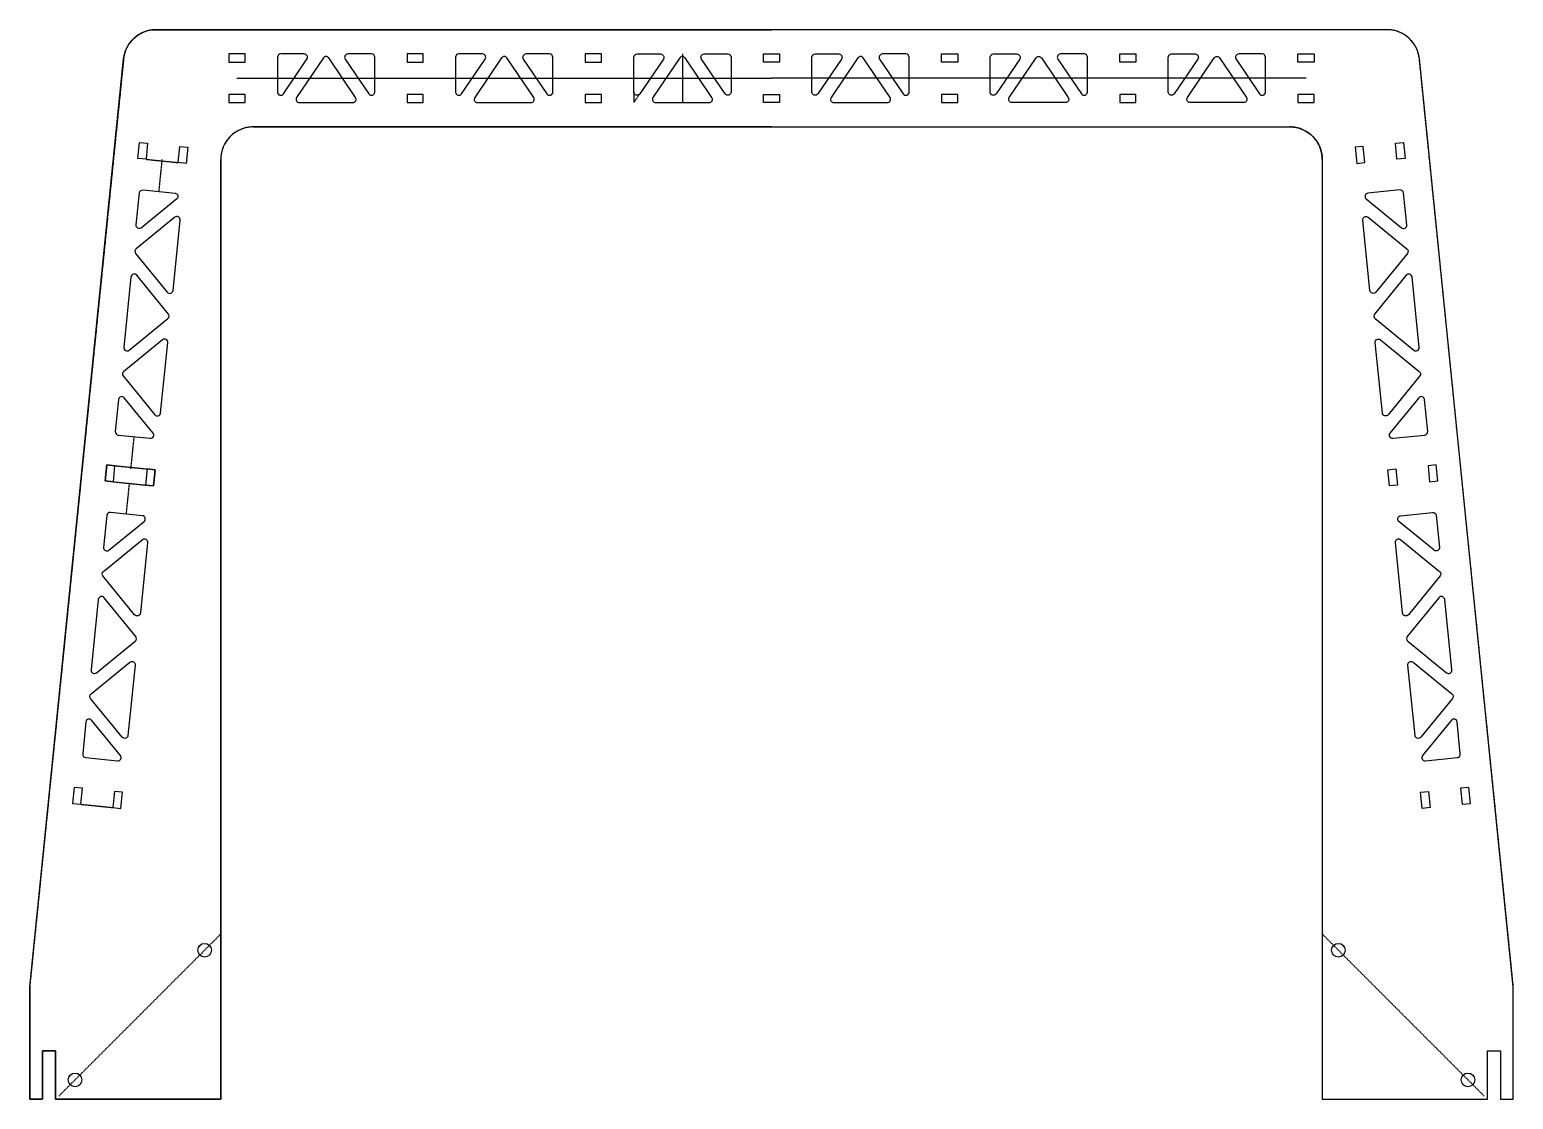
# Model space of a CAD drawing. Header units: millimetres. Extents: x -229 to 229, y -300 to 30.
import ezdxf

# ---------------------------------------------------------------- set-up
doc = ezdxf.new("R2010")
doc.units = ezdxf.units.MM
doc.linetypes.add('CHAIN', pattern=[0.7087, 0.4724, -0.0591, 0.1181, -0.0591])
doc.linetypes.add('DASHED', pattern=[0.2067, 0.1654, -0.0413])

msp = doc.modelspace()

# ---------------------------------------------------------------- linework, layer by layer
at = {"color": 190, "linetype": 'DASHED', "lineweight": 25, "true_color": 0x8018ff}
for p, q in [((-27.5, 22.5), (-27.5, 7.5)), ((-165, 15), (-110, 15)), ((-110, 15), (-55, 15)), ((-55, 15), (0, 15)), ((55, 15), (0, 15)), ((110, 15), (55, 15)), ((165, 15), (110, 15)), ((-42.5, 10.76), (-42.5, 7.5)), ((-42.5, 7.5), (-40.67, 10.2)), ((-193.09, -9.99), (-183.14, -11)), ((-189.07, -19.95), (-188.11, -10.5)), ((-188.11, -10.5), (-188.06, -10)), ((-197.74, -105.51), (-196.73, -95.56)), ((-202.66, -104.51), (-192.71, -105.52)), ((-203.17, -109.48), (-193.22, -110.49)), ((-199.15, -119.44), (-198.19, -109.99)), ((-213.24, -208.98), (-203.29, -209.98)), ((-220, -299), (-170, -249)), ((220, -299), (170, -249))]:
    msp.add_line(p, q, dxfattribs=at)
for points in [[(0, 0), (-160, 0, 0.414214), (-170, -10), (-170, -300), (-221, -300), (-221, -285), (-225, -285), (-225, -300), (-229, -300), (-229, -265.3), (-200, 21.01, -0.384947), (-190.05, 30), (0, 30)], [(0, 0), (160, 0, -0.414214), (170, -10), (170, -300), (221, -300), (221, -285), (225, -285), (225, -300), (229, -300), (229, -265.3), (200, 21.01, 0.384947), (190.05, 30), (0, 30)], [(-42.5, 10.76), (-42.5, 21.5, -0.414214), (-41.5, 22.5), (-34.22, 22.5, -0.60164), (-33.39, 20.94), (-40.67, 10.2)]]:
    msp.add_lwpolyline(points, format="xyb")
at = {"linetype": 'CHAIN'}
for points in [[(0, 30), (-190.05, 30, 0.384947), (-200, 21.01), (-229, -265.3), (-229, -300), (-225, -300), (-225, -285), (-221, -285), (-221, -300), (-170, -300), (-170, -10, -0.414214), (-160, 0), (0, 0)], [(0, 30), (-190.05, 30, 0.384947), (-200, 21.01), (-229, -265.3), (-229, -300), (-225, -300), (-225, -285), (-221, -285), (-221, -300), (-170, -300), (-170, -10, -0.414214), (-160, 0), (0, 0)], [(0, 0), (160, 0, -0.414214), (170, -10), (170, -300), (221, -300), (221, -285), (225, -285), (225, -300), (229, -300), (229, -265.3), (200, 21.01, 0.384947), (190.05, 30), (0, 30)]]:
    msp.add_lwpolyline(points, format="xyb", dxfattribs=at)
for points in [[(-162.5, 20), (-162.5, 22.5), (-167.5, 22.5), (-167.5, 20)], [(-107.5, 20), (-107.5, 22.5), (-112.5, 22.5), (-112.5, 20)], [(-52.5, 20), (-52.5, 22.5), (-57.5, 22.5), (-57.5, 20)], [(-2.5, 22.5), (2.5, 22.5), (2.5, 20), (-2.5, 20)], [(52.5, 22.5), (57.5, 22.5), (57.5, 20), (52.5, 20)], [(107.5, 22.5), (112.5, 22.5), (112.5, 20), (107.5, 20)], [(162.5, 22.5), (167.5, 22.5), (167.5, 20), (162.5, 20)], [(-162.5, 10), (-167.5, 10), (-167.5, 7.5), (-162.5, 7.5)], [(-107.5, 10), (-112.5, 10), (-112.5, 7.5), (-107.5, 7.5)], [(-52.5, 10), (-57.5, 10), (-57.5, 7.5), (-52.5, 7.5)], [(-2.5, 10), (2.5, 10), (2.5, 7.5), (-2.5, 7.5)], [(57.5, 10), (52.5, 10), (52.5, 7.5), (57.5, 7.5)], [(112.5, 10), (107.5, 10), (107.5, 7.5), (112.5, 7.5)], [(167.5, 10), (162.5, 10), (162.5, 7.5), (167.5, 7.5)], [(-195.07, -4.77), (-192.59, -5.02), (-193.09, -9.99), (-195.58, -9.74)], [(-182.64, -6.03), (-180.15, -6.28), (-180.65, -11.25), (-183.14, -11)], [(182.64, -6.03), (180.15, -6.28), (180.65, -11.25), (183.14, -11)], [(192.59, -5.02), (195.07, -4.77), (195.58, -9.74), (193.09, -9.99)], [(-205.65, -109.23), (-203.17, -109.48), (-202.66, -104.51), (-205.15, -104.26)], [(205.15, -104.26), (202.66, -104.51), (203.17, -109.48), (205.65, -109.23)], [(-193.22, -110.49), (-190.73, -110.74), (-190.23, -105.77), (-192.71, -105.52)], [(193.22, -110.49), (190.73, -110.74), (190.23, -105.77), (192.71, -105.52)], [(-215.73, -208.72), (-213.24, -208.98), (-212.74, -204), (-215.23, -203.75)], [(-203.29, -209.98), (-200.81, -210.24), (-200.3, -205.26), (-202.79, -205.01)], [(200.81, -210.24), (200.3, -205.26), (202.79, -205.01), (203.29, -209.98)], [(215.23, -203.75), (212.74, -204), (213.24, -208.98), (215.73, -208.72)]]:
    msp.add_lwpolyline(points, close=True)
for points in [[(-152.5, 21.5), (-152.5, 10.76, 0.739076), (-150.67, 10.2), (-143.39, 20.94, 0.60164), (-144.22, 22.5), (-151.5, 22.5, 0.414214)], [(-138.33, 21.28), (-146.61, 9.06, 0.60164), (-145.78, 7.5), (-129.22, 7.5, 0.60164), (-128.39, 9.06), (-136.67, 21.28, 0.530242)], [(-123.5, 22.5), (-130.78, 22.5, 0.60164), (-131.61, 20.94), (-124.33, 10.2, 0.739076), (-122.5, 10.76), (-122.5, 21.5, 0.414214)], [(-97.5, 21.5), (-97.5, 10.76, 0.739076), (-95.67, 10.2), (-88.39, 20.94, 0.60164), (-89.22, 22.5), (-96.5, 22.5, 0.414214)], [(-83.33, 21.28), (-91.61, 9.06, 0.60164), (-90.78, 7.5), (-74.22, 7.5, 0.60164), (-73.39, 9.06), (-81.67, 21.28, 0.530242)], [(-68.5, 22.5), (-75.78, 22.5, 0.60164), (-76.61, 20.94), (-69.33, 10.2, 0.739076), (-67.5, 10.76), (-67.5, 21.5, 0.414214)], [(-41.5, 22.5), (-34.22, 22.5, -0.60164), (-33.39, 20.94), (-40.67, 10.2, -0.739076), (-42.5, 10.76), (-42.5, 21.5, -0.414214)], [(-35.78, 7.5), (-19.22, 7.5, 0.60164), (-18.39, 9.06), (-26.67, 21.28, 0.530242), (-28.33, 21.28), (-36.61, 9.06, 0.60164)], [(-20.78, 22.5), (-13.5, 22.5, -0.414214), (-12.5, 21.5), (-12.5, 10.76, -0.739076), (-14.33, 10.2), (-21.61, 20.94, -0.60164)], [(12.5, 10.76), (12.5, 21.5, -0.414214), (13.5, 22.5), (20.78, 22.5, -0.60164), (21.61, 20.94), (14.33, 10.2, -0.739076)], [(26.67, 21.28), (18.39, 9.06, 0.60164), (19.22, 7.5), (35.78, 7.5, 0.60164), (36.61, 9.06), (28.33, 21.28, 0.530242)], [(33.39, 20.94), (40.67, 10.2, 0.739076), (42.5, 10.76), (42.5, 21.5, 0.414214), (41.5, 22.5), (34.22, 22.5, 0.60164)], [(67.5, 10.76), (67.5, 21.5, -0.414214), (68.5, 22.5), (75.78, 22.5, -0.60164), (76.61, 20.94), (69.33, 10.2, -0.739076)], [(73.39, 9.06), (81.67, 21.28, -0.530242), (83.33, 21.28), (91.61, 9.06, -0.60164), (90.78, 7.5), (74.22, 7.5, -0.60164)], [(88.39, 20.94), (95.67, 10.2, 0.739076), (97.5, 10.76), (97.5, 21.5, 0.414214), (96.5, 22.5), (89.22, 22.5, 0.60164)], [(122.5, 10.76), (122.5, 21.5, -0.414214), (123.5, 22.5), (130.78, 22.5, -0.60164), (131.61, 20.94), (124.33, 10.2, -0.739076)], [(128.39, 9.06), (136.67, 21.28, -0.530242), (138.33, 21.28), (146.61, 9.06, -0.60164), (145.78, 7.5), (129.22, 7.5, -0.60164)], [(143.39, 20.94), (150.67, 10.2, 0.739076), (152.5, 10.76), (152.5, 21.5, 0.414214), (151.5, 22.5), (144.22, 22.5, 0.60164)], [(-194.01, -19.45), (-184.13, -20.45, -0.668179), (-183.6, -22.22), (-194.48, -31.1, -0.668179), (-196.11, -30.22), (-195.11, -20.34, -0.414214)], [(183.6, -22.22), (194.48, -31.1, 0.668179), (196.11, -30.22), (195.11, -20.34, 0.414214), (194.01, -19.45), (184.13, -20.45, 0.668179)], [(-196.29, -39.03), (-186.52, -51, 0.668179), (-184.75, -50.47), (-182.54, -28.72, 0.668179), (-184.17, -27.85), (-196.15, -37.62, 0.414214)], [(184.17, -27.85), (196.15, -37.62, -0.414214), (196.29, -39.03), (186.52, -51, -0.668179), (184.75, -50.47), (182.54, -28.72, -0.668179)], [(-197.73, -46.28), (-199.94, -68.03, 0.668179), (-198.31, -68.9), (-186.33, -59.13, 0.414214), (-186.19, -57.72), (-195.96, -45.75, 0.668179)], [(195.96, -45.75), (186.19, -57.72, 0.414214), (186.33, -59.13), (198.31, -68.9, 0.668179), (199.94, -68.03), (197.73, -46.28, 0.668179)], [(-200.12, -76.83), (-190.35, -88.81, 0.668179), (-188.58, -88.28), (-186.37, -66.53, 0.668179), (-188, -65.65), (-199.98, -75.43, 0.414214)], [(188, -65.65), (199.98, -75.43, -0.414214), (200.12, -76.83), (190.35, -88.81, -0.668179), (188.58, -88.28), (186.37, -66.53, -0.668179)], [(-201.56, -84.09), (-202.56, -93.97, 0.414214), (-201.67, -95.06), (-191.79, -96.06, 0.668179), (-190.92, -94.44), (-199.79, -83.56, 0.668179)], [(199.79, -83.56), (190.92, -94.44, 0.668179), (191.79, -96.06), (201.67, -95.06, 0.414214), (202.56, -93.97), (201.56, -84.09, 0.668179)], [(-204.56, -130.59), (-193.68, -121.71, 0.668179), (-194.21, -119.94), (-204.09, -118.94, 0.414214), (-205.18, -119.83), (-206.18, -129.71, 0.668179)], [(194.21, -119.94), (204.09, -118.94, -0.414214), (205.18, -119.83), (206.18, -129.71, -0.668179), (204.56, -130.59), (193.68, -121.71, -0.668179)], [(-196.59, -150.49), (-206.37, -138.52, -0.414214), (-206.22, -137.11), (-194.25, -127.34, -0.668179), (-192.62, -128.21), (-194.82, -149.96, -0.668179)], [(194.25, -127.34), (206.22, -137.11, -0.414214), (206.37, -138.52), (196.59, -150.49, -0.668179), (194.82, -149.96), (192.62, -128.21, -0.668179)], [(-208.39, -168.39), (-196.41, -158.62, 0.414214), (-196.27, -157.22), (-206.04, -145.24, 0.668179), (-207.81, -145.77), (-210.01, -167.52, 0.668179)], [(206.04, -145.24), (196.27, -157.22, 0.414214), (196.41, -158.62), (208.39, -168.39, 0.668179), (210.01, -167.52), (207.81, -145.77, 0.668179)], [(-200.42, -188.3), (-210.2, -176.32, -0.414214), (-210.05, -174.92), (-198.08, -165.14, -0.668179), (-196.45, -166.02), (-198.65, -187.77, -0.668179)], [(198.08, -165.14), (210.05, -174.92, -0.414214), (210.2, -176.32), (200.42, -188.3, -0.668179), (198.65, -187.77), (196.45, -166.02, -0.668179)], [(-211.75, -194.55), (-201.87, -195.55, 0.668179), (-200.99, -193.93), (-209.87, -183.05, 0.668179), (-211.64, -183.58), (-212.64, -193.46, 0.414214)], [(201.87, -195.55), (211.75, -194.55, 0.414214), (212.64, -193.46), (211.64, -183.58, 0.668179), (209.87, -183.05), (200.99, -193.93, 0.668179)]]:
    msp.add_lwpolyline(points, format="xyb", close=True)
for points in [[(-203.17, -109.48), (-205.65, -109.23), (-205.15, -104.26), (-202.66, -104.51)], [(-192.71, -105.52), (-190.23, -105.77), (-190.73, -110.74), (-193.22, -110.49)]]:
    msp.add_lwpolyline(points)
for centre in [(-175, -254), (175, -254), (-215, -294), (215, -294)]:
    msp.add_circle(centre, 2.1)

doc.saveas('drawing.dxf')
